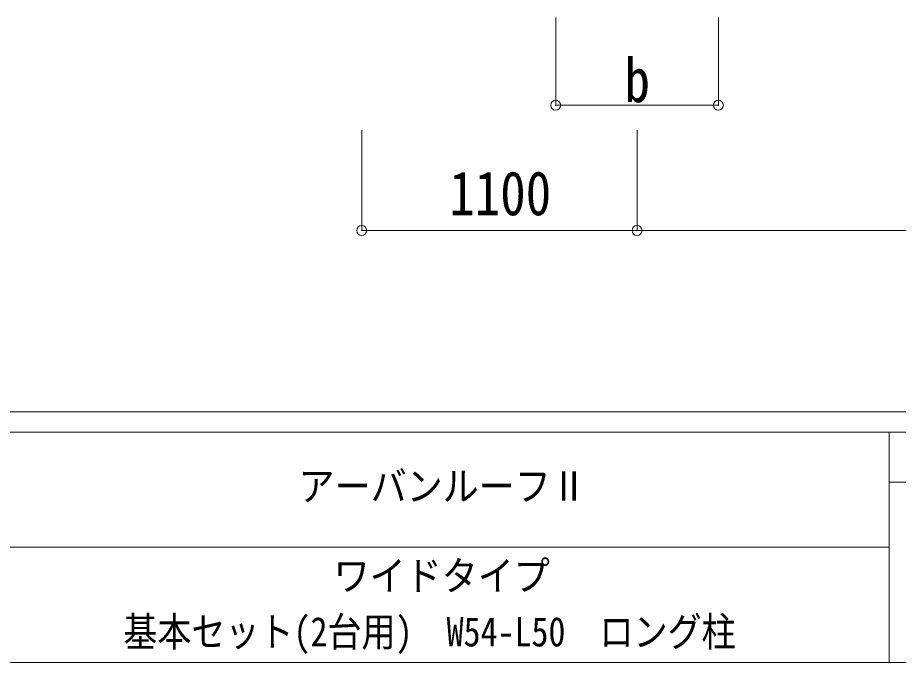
# Model space of a CAD drawing. Units: millimetres at full size, sheet at 1:40; details may follow other scales. Extents: x -11243 to 11243, y -7760 to 7760.
# Drawn here: x 119 to 3638, y -7760 to -5185 of the extents above; entities that cross this region are included whole.
import ezdxf
from ezdxf.enums import TextEntityAlignment as Align

# ---------------------------------------------------------------- set-up
doc = ezdxf.new("R2010")
doc.units = ezdxf.units.MM
doc.header["$LTSCALE"] = 40
doc.header["$PDMODE"] = 32
doc.header["$PDSIZE"] = 40
doc.layers.add('0-6_OTH_LINE', color=6, linetype='Continuous', lineweight=9)
doc.layers.add('F-0_240', color=7, linetype='Continuous', lineweight=9)
doc.styles.add('ＭＳ ゴシック', font='')
doc.styles.get('ＭＳ ゴシック').set_extended_font_data('MS Gothic')

msp = doc.modelspace()

# ---------------------------------------------------------------- linework, layer by layer
at = {"layer": '0-6_OTH_LINE'}
for p, q in [((2268.91, -5535.17), (2268.91, -5185.18)), ((2918.91, -5535.17), (2918.91, -5185.18)), ((2268.91, -5535.17), (2918.91, -5535.17)), ((1493.86, -6035.18), (1493.86, -5635.18)), ((2593.81, -6035.18), (2593.81, -5635.18)), ((1493.86, -6035.18), (2593.81, -6035.18)), ((2593.81, -6035.18), (5493.81, -6035.18))]:
    msp.add_line(p, q, dxfattribs=at)
for p in [(2268.91, -5535.17), (2918.91, -5535.17), (1493.86, -6035.18), (2593.81, -6035.18)]:
    msp.add_point(p, dxfattribs=at)
at = {"layer": 'F-0_240', "color": 5}
for p, q in [((-11242.74, -6760), (10677.26, -6760)), ((-11242.74, -6840), (7121.58, -6840)), ((3601.58, -6840), (3601.58, -7760)), ((3601.58, -7040), (6001.58, -7040)), ((-4598.42, -7300), (3601.58, -7300)), ((-11242.74, -7760), (10677.26, -7760))]:
    msp.add_line(p, q, dxfattribs=at)

# ---------------------------------------------------------------- texts
at = {"layer": '0-6_OTH_LINE', "color": 7, "style": 'ＭＳ ゴシック', "width": 0.85}
for s, p in [('b', (2543.91, -5575.17)), ('1100', (1843.84, -6027.18))]:
    msp.add_text(s, height=176, dxfattribs=at).set_placement(p, align=Align.BOTTOM_LEFT)
at = {"layer": 'F-0_240', "style": 'ＭＳ ゴシック'}
for s, width, p in [('アーバンルーフⅡ', 0.9, (1241.58, -7150)), ('ワイドタイプ', 0.9, (1381.58, -7507.84)), ('基本セット(2台用)\u3000W54-L50\u3000ロング柱', 0.85, (541.58, -7731.34))]:
    msp.add_text(s, height=117.3, dxfattribs=dict(at, width=width)).set_placement(p, align=Align.BOTTOM_LEFT)

doc.saveas('drawing.dxf')
